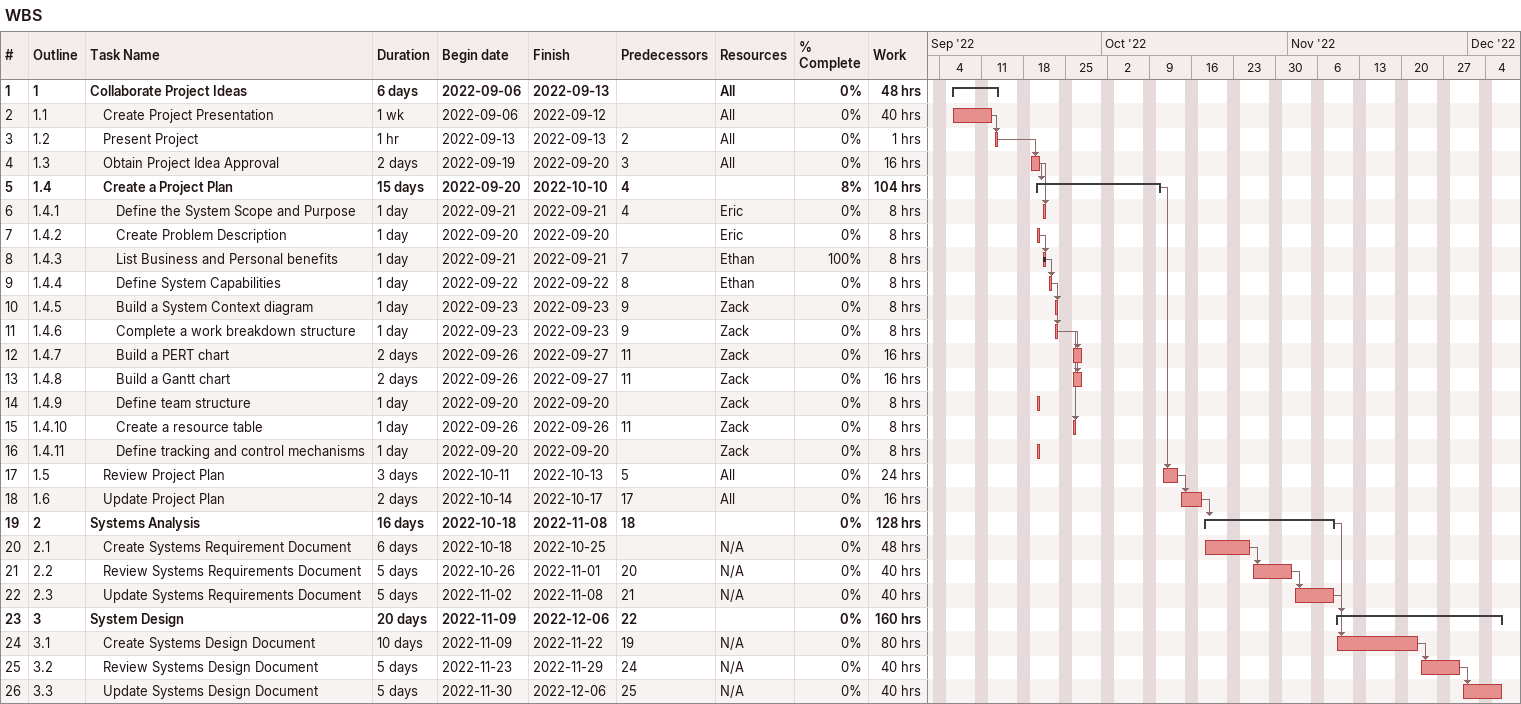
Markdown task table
WBS

| ID | WBS | Task | Duration | Start | Finish | Predecessors | Resources | % complete | Work (h) |
|---|---|---|---|---|---|---|---|---|---|
| 1 | 1 | **Collaborate Project Ideas** | 6d | 2022-09-06 | 2022-09-13 |  | All | 0 | 48 |
| 2 | 1.1 | Create Project Presentation | 1w | 2022-09-06 | 2022-09-12 |  | All | 0 | 40 |
| 3 | 1.2 | Present Project | 1h | 2022-09-13 | 2022-09-13 | 2 | All | 0 | 1 |
| 4 | 1.3 | Obtain Project Idea Approval | 2d | 2022-09-19 | 2022-09-20 | 3 | All | 0 | 16 |
| 5 | 1.4 | **Create a Project Plan** | 15d | 2022-09-20 | 2022-10-10 | 4 |  | 8 | 104 |
| 6 | 1.4.1 | Define the System Scope and Purpose | 1d | 2022-09-21 | 2022-09-21 | 4 | Eric | 0 | 8 |
| 7 | 1.4.2 | Create Problem Description | 1d | 2022-09-20 | 2022-09-20 |  | Eric | 0 | 8 |
| 8 | 1.4.3 | List Business and Personal benefits | 1d | 2022-09-21 | 2022-09-21 | 7 | Ethan | 100 | 8 |
| 9 | 1.4.4 | Define System Capabilities | 1d | 2022-09-22 | 2022-09-22 | 8 | Ethan | 0 | 8 |
| 10 | 1.4.5 | Build a System Context diagram | 1d | 2022-09-23 | 2022-09-23 | 9 | Zack | 0 | 8 |
| 11 | 1.4.6 | Complete a work breakdown structure | 1d | 2022-09-23 | 2022-09-23 | 9 | Zack | 0 | 8 |
| 12 | 1.4.7 | Build a PERT chart | 2d | 2022-09-26 | 2022-09-27 | 11 | Zack | 0 | 16 |
| 13 | 1.4.8 | Build a Gantt chart | 2d | 2022-09-26 | 2022-09-27 | 11 | Zack | 0 | 16 |
| 14 | 1.4.9 | Define team structure | 1d | 2022-09-20 | 2022-09-20 |  | Zack | 0 | 8 |
| 15 | 1.4.10 | Create a resource table | 1d | 2022-09-26 | 2022-09-26 | 11 | Zack | 0 | 8 |
| 16 | 1.4.11 | Define tracking and control mechanisms | 1d | 2022-09-20 | 2022-09-20 |  | Zack | 0 | 8 |
| 17 | 1.5 | Review Project Plan | 3d | 2022-10-11 | 2022-10-13 | 5 | All | 0 | 24 |
| 18 | 1.6 | Update Project Plan | 2d | 2022-10-14 | 2022-10-17 | 17 | All | 0 | 16 |
| 19 | 2 | **Systems Analysis** | 16d | 2022-10-18 | 2022-11-08 | 18 |  | 0 | 128 |
| 20 | 2.1 | Create Systems Requirement Document | 6d | 2022-10-18 | 2022-10-25 |  | N/A | 0 | 48 |
| 21 | 2.2 | Review Systems Requirements Document | 5d | 2022-10-26 | 2022-11-01 | 20 | N/A | 0 | 40 |
| 22 | 2.3 | Update Systems Requirements Document | 5d | 2022-11-02 | 2022-11-08 | 21 | N/A | 0 | 40 |
| 23 | 3 | **System Design** | 20d | 2022-11-09 | 2022-12-06 | 22 |  | 0 | 160 |
| 24 | 3.1 | Create Systems Design Document | 10d | 2022-11-09 | 2022-11-22 | 19 | N/A | 0 | 80 |
| 25 | 3.2 | Review Systems Design Document | 5d | 2022-11-23 | 2022-11-29 | 24 | N/A | 0 | 40 |
| 26 | 3.3 | Update Systems Design Document | 5d | 2022-11-30 | 2022-12-06 | 25 | N/A | 0 | 40 |
